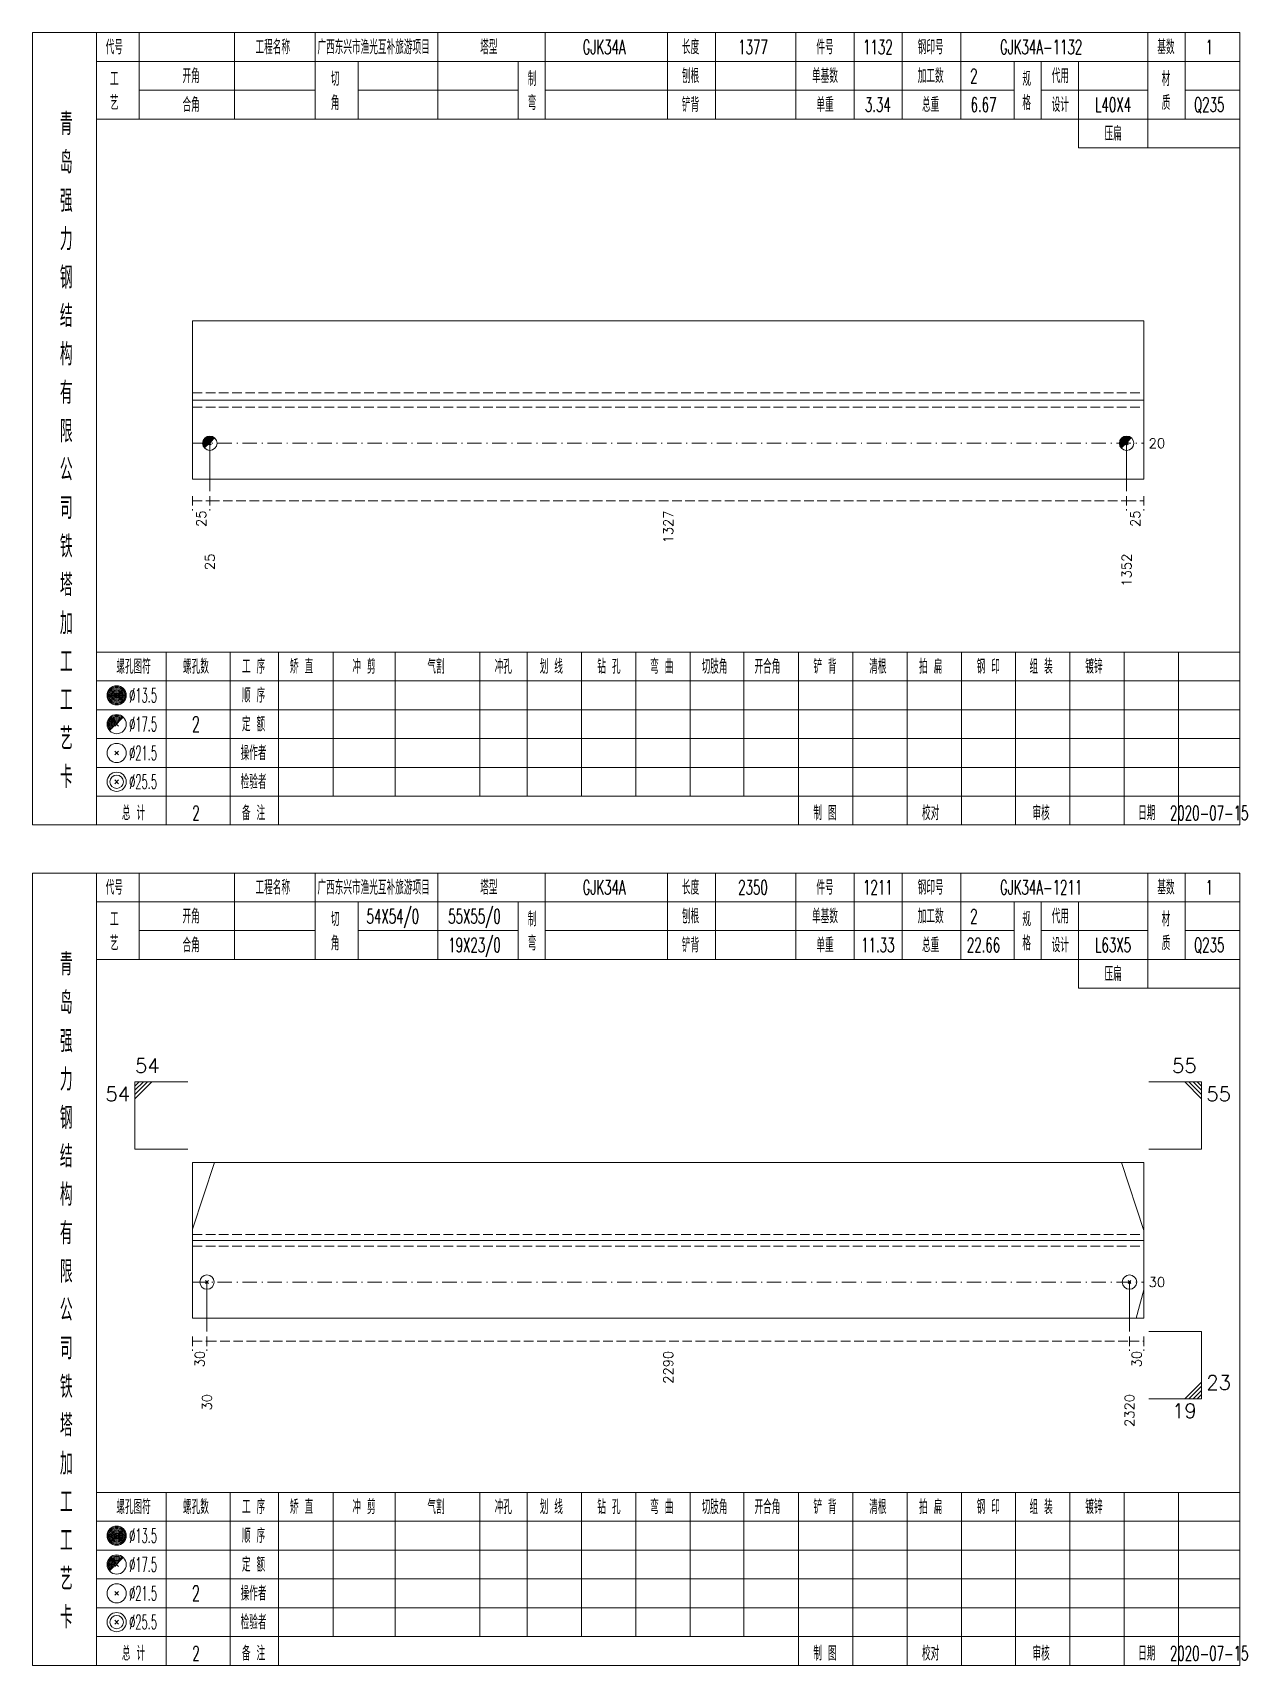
# Model space of a CAD drawing. Extents: x 0 to 2606, y -377 to 6479.
# Drawn here: x 784.2 to 1037.1, y 1225 to 1565 of the extents above; entities that cross this region are included whole.
import ezdxf
from ezdxf.enums import TextEntityAlignment as Align

# ---------------------------------------------------------------- set-up
doc = ezdxf.new("R2010")
doc.units = 0
doc.header["$MEASUREMENT"] = 0
doc.linetypes.add('一点画线', pattern=[5.2, 3, -1, 0.2, -1])
doc.linetypes.add('虚线', pattern=[2.75, 2, -0.75])
doc.layers.get('0').update_dxf_attribs({"linetype": 'CONTINUOUS', "lineweight": 25})
doc.layers.add('1', color=7, linetype='CONTINUOUS', lineweight=25)
doc.layers.add('4', color=7, linetype='CONTINUOUS', lineweight=25)
doc.styles.get("Standard").update_dxf_attribs({"font": 'simplex.shx', "width": 0.7, "height": 3, "bigfont": 'gbhzfs.shx'})

msp = doc.modelspace()

# ---------------------------------------------------------------- linework, layer by layer
at = {"color": 7, "linetype": 'Continuous', "lineweight": 18}
for p, q in [((817.5, 1505), (817.5, 1472)), ((817.5, 1505), (1015.6, 1505)), ((1015.6, 1505), (1015.6, 1472)), ((817.5, 1488.5), (1015.6, 1488.5)), ((817.5, 1329.69), (817.5, 1297.31)), ((817.5, 1329.69), (1015.6, 1329.69)), ((1015.6, 1329.69), (1015.6, 1297.31)), ((817.5, 1313.5), (1015.6, 1313.5))]:
    msp.add_line(p, q, dxfattribs=at)
at = {"color": 1, "linetype": '虚线', "lineweight": 18}
for p, q in [((817.5, 1490), (1015.6, 1490)), ((817.5, 1487), (1015.6, 1487)), ((817.5, 1314.69), (1015.6, 1314.69)), ((817.5, 1312.31), (1015.6, 1312.31))]:
    msp.add_line(p, q, dxfattribs=at)
at = {"color": 3, "linetype": '一点画线', "lineweight": 13}
for p, q in [((817.5, 1479.5), (1015.6, 1479.5)), ((817.5, 1304.81), (1015.6, 1304.81))]:
    msp.add_line(p, q, dxfattribs=at)
at = {"color": 7, "linetype": 'Continuous', "lineweight": 13}
for p, q in [((821.1, 1479.5), (821.1, 1469.5)), ((1012, 1479.5), (1012, 1469.5)), ((805.5, 1346.5), (816.5, 1346.5)), ((805.5, 1332.5), (805.5, 1346.5)), ((806.38, 1346.5), (805.5, 1345.62)), ((807.25, 1346.5), (805.5, 1344.75)), ((808.12, 1346.5), (805.5, 1343.88)), ((809, 1346.5), (805.5, 1343)), ((1027.6, 1346.5), (1016.6, 1346.5)), ((1024.1, 1346.5), (1027.6, 1343)), ((1024.97, 1346.5), (1027.6, 1343.88)), ((1025.85, 1346.5), (1027.6, 1344.75)), ((1026.72, 1346.5), (1027.6, 1345.62)), ((1027.6, 1332.5), (1027.6, 1346.5)), ((805.5, 1332.5), (816.5, 1332.5)), ((817.5, 1315.81), (822.05, 1329.69)), ((1015.6, 1315.56), (1010.96, 1329.69)), ((1027.6, 1332.5), (1016.6, 1332.5)), ((820.5, 1304.81), (820.5, 1294.5)), ((1012.6, 1304.81), (1012.6, 1294.5)), ((1015.6, 1303.22), (1014, 1297.31)), ((1027.6, 1294.5), (1016.6, 1294.5)), ((1027.6, 1294.5), (1027.6, 1280.5)), ((1024.1, 1280.5), (1027.6, 1284)), ((1024.97, 1280.5), (1027.6, 1283.12)), ((1025.85, 1280.5), (1027.6, 1282.25)), ((1027.6, 1280.5), (1016.6, 1280.5)), ((1026.72, 1280.5), (1027.6, 1281.38))]:
    msp.add_line(p, q, dxfattribs=at)
at = {"color": 8, "linetype": '虚线', "lineweight": 9}
for p, q in [((817.5, 1468.5), (817.5, 1465.5)), ((817.5, 1467.5), (821.1, 1467.5)), ((821.1, 1468.5), (821.1, 1465.5)), ((821.1, 1468.5), (821.1, 1465.5)), ((821.1, 1467.5), (1012, 1467.5)), ((1012, 1468.5), (1012, 1465.5)), ((1012, 1468.5), (1012, 1465.5)), ((1012, 1467.5), (1015.6, 1467.5)), ((1015.6, 1468.5), (1015.6, 1465.5)), ((817.5, 1293.5), (817.5, 1290.5)), ((817.5, 1292.5), (820.5, 1292.5)), ((820.5, 1293.5), (820.5, 1290.5)), ((820.5, 1293.5), (820.5, 1290.5)), ((820.5, 1292.5), (1012.6, 1292.5)), ((1012.6, 1293.5), (1012.6, 1290.5)), ((1012.6, 1293.5), (1012.6, 1290.5)), ((1012.6, 1292.5), (1015.6, 1292.5)), ((1015.6, 1293.5), (1015.6, 1290.5))]:
    msp.add_line(p, q, dxfattribs=at)
at = {"layer": '1', "color": 7, "linetype": 'Continuous', "lineweight": 0}
for p, q in [((820.8, 1479.2), (821.4, 1479.8)), ((820.8, 1479.8), (821.4, 1479.2)), ((1011.7, 1479.2), (1012.3, 1479.8)), ((1011.7, 1479.8), (1012.3, 1479.2))]:
    msp.add_line(p, q, dxfattribs=at)
at = {"layer": '1', "color": 7, "linetype": 'Continuous', "lineweight": 18}
for p, q in [((817.5, 1472), (1015.6, 1472)), ((817.5, 1297.31), (1015.6, 1297.31))]:
    msp.add_line(p, q, dxfattribs=at)
at = {"layer": '1', "color": 7, "linetype": 'Continuous', "lineweight": 13}
for p, q in [((820.2, 1304.51), (820.8, 1305.11)), ((820.8, 1304.51), (820.2, 1305.11)), ((1012.3, 1304.51), (1012.9, 1305.11)), ((1012.9, 1304.51), (1012.3, 1305.11))]:
    msp.add_line(p, q, dxfattribs=at)
for centre in [(821.1, 1479.5), (1012, 1479.5), (820.5, 1304.81), (1012.6, 1304.81)]:
    msp.add_circle(centre, 1.5, dxfattribs=at)
for centre, radius in [((821.1, 1479.5), 1.35), ((821.1, 1479.5), 1.2), ((821.1, 1479.5), 1.05), ((821.1, 1479.5), 0.9), ((821.1, 1479.5), 0.75), ((821.1, 1479.5), 0.6), ((821.1, 1479.5), 0.45), ((821.1, 1479.5), 0.3), ((821.1, 1479.5), 0.15), ((1012, 1479.5), 1.35), ((1012, 1479.5), 1.2), ((1012, 1479.5), 1.05), ((1012, 1479.5), 0.9), ((1012, 1479.5), 0.75), ((1012, 1479.5), 0.6), ((1012, 1479.5), 0.45), ((1012, 1479.5), 0.3), ((1012, 1479.5), 0.15)]:
    msp.add_arc(centre, radius, 45, 225, dxfattribs=at)
at = {"layer": '4', "color": 1, "linetype": 'Continuous', "lineweight": 18}
for p, q in [((797.5, 1400), (797.5, 1565)), ((806.4, 1547), (806.4, 1565)), ((826.2, 1547), (826.2, 1565)), ((843, 1547), (843, 1565)), ((868.6, 1547), (868.6, 1565)), ((890.9, 1547), (890.9, 1565)), ((916.4, 1547), (916.4, 1565)), ((926.4, 1547), (926.4, 1565)), ((943.1, 1547), (943.1, 1565)), ((955.3, 1547), (955.3, 1565)), ((965.3, 1547), (965.3, 1565)), ((977.5, 1547), (977.5, 1565)), ((1016.4, 1541), (1016.4, 1565)), ((1024.2, 1547), (1024.2, 1565)), ((797.5, 1559), (1035.6, 1559)), ((852, 1547), (852, 1559)), ((885.3, 1547), (885.3, 1559)), ((988.6, 1547), (988.6, 1559)), ((994.2, 1547), (994.2, 1559)), ((1002, 1541), (1002, 1559)), ((806.4, 1553), (843, 1553)), ((852, 1553), (885.3, 1553)), ((890.9, 1553), (988.6, 1553)), ((994.2, 1553), (1016.4, 1553)), ((1024.2, 1553), (1035.6, 1553)), ((797.5, 1547), (1035.6, 1547)), ((1002, 1541), (1035.6, 1541)), ((797.5, 1436), (1035.6, 1436)), ((812, 1400), (812, 1436)), ((825.3, 1400), (825.3, 1436)), ((835.4, 1400), (835.4, 1436)), ((846.8, 1406), (846.8, 1436)), ((859.7, 1406), (859.7, 1436)), ((877.3, 1406), (877.3, 1436)), ((887.2, 1406), (887.2, 1436)), ((898.5, 1406), (898.5, 1436)), ((909.8, 1406), (909.8, 1436)), ((921.1, 1406), (921.1, 1436)), ((932.3, 1406), (932.3, 1436)), ((943.7, 1406), (943.7, 1436)), ((955, 1406), (955, 1436)), ((966.3, 1406), (966.3, 1436)), ((977.6, 1406), (977.6, 1436)), ((988.9, 1406), (988.9, 1436)), ((1000.2, 1406), (1000.2, 1436)), ((1011.5, 1406), (1011.5, 1436)), ((1022.8, 1406), (1022.8, 1436)), ((797.5, 1430), (1035.6, 1430)), ((797.5, 1424), (1035.6, 1424)), ((797.5, 1418), (1035.6, 1418)), ((797.5, 1412), (1035.6, 1412)), ((797.5, 1406), (1035.6, 1406)), ((943.7, 1400), (943.7, 1406)), ((955, 1400), (955, 1406)), ((966.3, 1400), (966.3, 1406)), ((977.6, 1400), (977.6, 1406)), ((988.9, 1400), (988.9, 1406)), ((1000.2, 1400), (1000.2, 1406)), ((1011.5, 1400), (1011.5, 1406)), ((1022.8, 1400), (1022.8, 1406)), ((797.5, 1225), (797.5, 1390)), ((806.4, 1372), (806.4, 1390)), ((826.2, 1372), (826.2, 1390)), ((843, 1372), (843, 1390)), ((868.6, 1372), (868.6, 1390)), ((890.9, 1372), (890.9, 1390)), ((916.4, 1372), (916.4, 1390)), ((926.4, 1372), (926.4, 1390)), ((943.1, 1372), (943.1, 1390)), ((955.3, 1372), (955.3, 1390)), ((965.3, 1372), (965.3, 1390)), ((977.5, 1372), (977.5, 1390)), ((1016.4, 1366), (1016.4, 1390)), ((1024.2, 1372), (1024.2, 1390)), ((797.5, 1384), (1035.6, 1384)), ((852, 1372), (852, 1384)), ((885.3, 1372), (885.3, 1384)), ((988.6, 1372), (988.6, 1384)), ((994.2, 1372), (994.2, 1384)), ((1002, 1366), (1002, 1384)), ((806.4, 1378), (843, 1378)), ((852, 1378), (885.3, 1378)), ((890.9, 1378), (988.6, 1378)), ((994.2, 1378), (1016.4, 1378)), ((1024.2, 1378), (1035.6, 1378)), ((797.5, 1372), (1035.6, 1372)), ((1002, 1366), (1035.6, 1366)), ((797.5, 1261), (1035.6, 1261)), ((812, 1225), (812, 1261)), ((825.3, 1225), (825.3, 1261)), ((835.4, 1225), (835.4, 1261)), ((846.8, 1231), (846.8, 1261)), ((859.7, 1231), (859.7, 1261)), ((877.3, 1231), (877.3, 1261)), ((887.2, 1231), (887.2, 1261)), ((898.5, 1231), (898.5, 1261)), ((909.8, 1231), (909.8, 1261)), ((921.1, 1231), (921.1, 1261)), ((932.3, 1231), (932.3, 1261)), ((943.7, 1231), (943.7, 1261)), ((955, 1231), (955, 1261)), ((966.3, 1231), (966.3, 1261)), ((977.6, 1231), (977.6, 1261)), ((988.9, 1231), (988.9, 1261)), ((1000.2, 1231), (1000.2, 1261)), ((1011.5, 1231), (1011.5, 1261)), ((1022.8, 1231), (1022.8, 1261)), ((797.5, 1255), (1035.6, 1255)), ((797.5, 1249), (1035.6, 1249)), ((797.5, 1243), (1035.6, 1243)), ((797.5, 1237), (1035.6, 1237)), ((797.5, 1231), (1035.6, 1231)), ((943.7, 1225), (943.7, 1231)), ((955, 1225), (955, 1231)), ((966.3, 1225), (966.3, 1231)), ((977.6, 1225), (977.6, 1231)), ((988.9, 1225), (988.9, 1231)), ((1000.2, 1225), (1000.2, 1231)), ((1011.5, 1225), (1011.5, 1231)), ((1022.8, 1225), (1022.8, 1231))]:
    msp.add_line(p, q, dxfattribs=at)
at = {"layer": '4', "color": 7, "linetype": 'Continuous', "lineweight": 13}
for p, q in [((801.5, 1426.8), (801.9, 1427.2)), ((801.9, 1426.8), (801.5, 1427.2)), ((801.3, 1414.6), (802.1, 1415.4)), ((802.1, 1414.6), (801.3, 1415.4)), ((801.3, 1408.6), (802.1, 1409.4)), ((802.1, 1408.6), (801.3, 1409.4)), ((801.5, 1251.8), (801.9, 1252.2)), ((801.9, 1251.8), (801.5, 1252.2)), ((801.3, 1239.6), (802.1, 1240.4)), ((802.1, 1239.6), (801.3, 1240.4)), ((801.3, 1233.6), (802.1, 1234.4)), ((802.1, 1233.6), (801.3, 1234.4))]:
    msp.add_line(p, q, dxfattribs=at)
at = {"layer": '4', "color": 7, "linetype": 'Continuous', "lineweight": 0}
for p, q in [((801.3, 1420.6), (802.1, 1421.4)), ((801.3, 1421.4), (802.1, 1420.6)), ((801.3, 1245.6), (802.1, 1246.4)), ((801.3, 1246.4), (802.1, 1245.6))]:
    msp.add_line(p, q, dxfattribs=at)
at = {"layer": '4', "color": 1, "linetype": 'Continuous', "lineweight": 18}
for points in [[(784.2, 1565), (784.2, 1400), (1035.6, 1400), (1035.6, 1565)], [(784.2, 1390), (784.2, 1225), (1035.6, 1225), (1035.6, 1390)]]:
    msp.add_lwpolyline(points, close=True, dxfattribs=at)
at = {"layer": '4', "color": 7, "linetype": 'Continuous', "lineweight": 13}
for centre, radius in [((801.7, 1427), 2), ((801.7, 1427), 1.8), ((801.7, 1427), 1.6), ((801.7, 1427), 1.4), ((801.7, 1427), 1.2), ((801.7, 1427), 1), ((801.7, 1427), 0.8), ((801.7, 1427), 0.6), ((801.7, 1427), 0.4), ((801.7, 1427), 0.2), ((801.7, 1421), 2), ((801.7, 1415), 2), ((801.7, 1409), 2), ((801.7, 1409), 1.4), ((801.7, 1252), 2), ((801.7, 1252), 1.8), ((801.7, 1252), 1.6), ((801.7, 1252), 1.4), ((801.7, 1252), 1.2), ((801.7, 1252), 1), ((801.7, 1252), 0.8), ((801.7, 1252), 0.6), ((801.7, 1252), 0.4), ((801.7, 1252), 0.2), ((801.7, 1246), 2), ((801.7, 1240), 2), ((801.7, 1234), 2), ((801.7, 1234), 1.4)]:
    msp.add_circle(centre, radius, dxfattribs=at)
for centre, radius in [((801.7, 1421), 1.8), ((801.7, 1421), 1.6), ((801.7, 1421), 1.4), ((801.7, 1421), 1.2), ((801.7, 1421), 1), ((801.7, 1421), 0.8), ((801.7, 1421), 0.6), ((801.7, 1421), 0.4), ((801.7, 1421), 0.2), ((801.7, 1246), 1.8), ((801.7, 1246), 1.6), ((801.7, 1246), 1.4), ((801.7, 1246), 1.2), ((801.7, 1246), 1), ((801.7, 1246), 0.8), ((801.7, 1246), 0.6), ((801.7, 1246), 0.4), ((801.7, 1246), 0.2)]:
    msp.add_arc(centre, radius, 45, 225, dxfattribs=at)

# ---------------------------------------------------------------- texts
at = {"color": 7, "linetype": 'Continuous', "lineweight": 13}
for s, p in [('20', (1016.6, 1479.5)), ('30', (1016.6, 1304.81))]:
    msp.add_text(s, height=2, dxfattribs=at).set_placement(p, align=Align.MIDDLE_LEFT)
at = {"color": 8, "linetype": 'Continuous', "lineweight": 9}
for s, p in [('25', (819.3, 1465.5)), ('1327', (916.55, 1465.5)), ('25', (1013.8, 1465.5)), ('30', (819, 1290.5)), ('2290', (916.55, 1290.5)), ('30', (1014.1, 1290.5))]:
    msp.add_text(s, height=2, rotation=90, dxfattribs=at).set_placement(p, align=Align.MIDDLE_RIGHT)
at = {"color": 7, "linetype": 'Continuous', "lineweight": 13}
for s, p in [('54', (805.5, 1347.5)), ('23', (1028.6, 1281.5))]:
    msp.add_text(s, height=3, dxfattribs=at).set_placement(p, align=Align.BOTTOM_LEFT)
msp.add_text('55', height=3, dxfattribs=at).set_placement((1026.6, 1347.5), align=Align.BOTTOM_RIGHT)
for s, p in [('54', (804.5, 1345.5)), ('19', (1026.6, 1279.5))]:
    msp.add_text(s, height=3, dxfattribs=at).set_placement(p, align=Align.TOP_RIGHT)
msp.add_text('55', height=3, dxfattribs=at).set_placement((1028.6, 1345.5), align=Align.TOP_LEFT)
at = {"layer": '1', "color": 7, "linetype": 'Continuous', "lineweight": 13}
for s, p in [('25', (821.1, 1456.5)), ('1352', (1012, 1456.5)), ('30', (820.5, 1281.5)), ('2320', (1012.6, 1281.5))]:
    msp.add_text(s, height=2, rotation=90, dxfattribs=at).set_placement(p, align=Align.MIDDLE_RIGHT)
at = {"layer": '4', "color": 1, "linetype": 'Continuous', "lineweight": 13}
for s, height, width, p in [('代号', 3, 0.6, (801.2, 1562)), ('工程名称', 3, 0.6, (834.2, 1562)), ('广西东兴市渔光互补旅游项目', 3, 0.6, (855.2, 1562)), ('塔型', 3, 0.6, (879.2, 1562)), ('GJK34A', 3, 0.6, (903.2, 1562)), ('长度', 3, 0.6, (921.2, 1562)), ('1377', 3, 0.6, (934.2, 1562)), ('件号', 3, 0.6, (949.2, 1562)), ('1132', 3, 0.6, (960.2, 1562)), ('钢印号', 3, 0.6, (971.2, 1562)), ('GJK34A-1132', 3, 0.6, (994.2, 1562)), ('基数', 3, 0.6, (1020.2, 1562)), ('1', 3, 0.6, (1029.2, 1562)), ('开角', 3, 0.6, (817.2, 1556)), ('刨根', 3, 0.6, (921.2, 1556)), ('单基数', 3, 0.6, (949.2, 1556)), ('加工数', 3, 0.6, (971.2, 1556)), ('2', 3, 0.6, (980.2, 1556)), ('代用', 3, 0.6, (998.2, 1556)), ('材', 3, 0.6, (1020.2, 1555.4)), ('工', 3, 0.6, (801.2, 1555.4)), ('切', 3, 0.6, (847.2, 1555.4)), ('制', 3, 0.6, (888.2, 1555.4)), ('规', 3, 0.6, (991.2, 1555.4)), ('艺', 3, 0.6, (801.2, 1550.4)), ('合角', 3, 0.6, (817.2, 1550)), ('角', 3, 0.6, (847.2, 1550.4)), ('弯', 3, 0.6, (888.2, 1550.4)), ('铲背', 3, 0.6, (921.2, 1550)), ('单重', 3, 0.6, (949.2, 1550)), ('3.34', 3, 0.6, (960.2, 1550)), ('总重', 3, 0.6, (971.2, 1550)), ('6.67', 3, 0.6, (982.2, 1550)), ('格', 3, 0.6, (991.2, 1550.4)), ('设计', 3, 0.6, (998.2, 1550)), ('L40X4', 3, 0.6, (1009.2, 1550)), ('质', 3, 0.6, (1020.2, 1550.4)), ('Q235', 3, 0.6, (1029.2, 1550)), ('青', 4.6, 0.8, (791.2, 1546)), ('压扁', 3, 0.6, (1009.2, 1544)), ('岛', 4.6, 0.8, (791.2, 1538)), ('强', 4.6, 0.8, (791.2, 1530)), ('力', 4.6, 0.8, (791.2, 1522)), ('钢', 4.6, 0.8, (791.2, 1514)), ('结', 4.6, 0.8, (791.2, 1506)), ('构', 4.6, 0.8, (791.2, 1498)), ('有', 4.6, 0.8, (791.2, 1490)), ('限', 4.6, 0.8, (791.2, 1482)), ('公', 4.6, 0.8, (791.2, 1474)), ('司', 4.6, 0.8, (791.2, 1466)), ('铁', 4.6, 0.8, (791.2, 1458)), ('塔', 4.6, 0.8, (791.2, 1450)), ('加', 4.6, 0.8, (791.2, 1442)), ('工', 4.6, 0.8, (791.2, 1434)), ('螺孔图符', 3, 0.6, (805.2, 1433)), ('螺孔数', 3, 0.6, (818.2, 1433)), ('工 序', 3, 0.6, (830.2, 1433)), ('矫 直', 3, 0.6, (840.2, 1433)), ('冲 剪', 3, 0.6, (853.2, 1433)), ('气割', 3, 0.6, (868.2, 1433)), ('冲孔', 3, 0.6, (882.2, 1433)), ('划 线', 3, 0.6, (892.2, 1433)), ('钻 孔', 3, 0.6, (904.2, 1433)), ('弯 曲', 3, 0.6, (915.2, 1433)), ('切肢角', 3, 0.6, (926.2, 1433)), ('开合角', 3, 0.6, (937.2, 1433)), ('铲 背', 3, 0.6, (949.2, 1433)), ('清根', 3, 0.6, (960.2, 1433)), ('拍 扁', 3, 0.6, (971.2, 1433)), ('钢 印', 3, 0.6, (983.2, 1433)), ('组 装', 3, 0.6, (994.2, 1433)), ('镀锌', 3, 0.6, (1005.2, 1433)), ('工', 4.6, 0.8, (791.2, 1426)), ('%%C13.5', 3, 0.5, (807.2, 1427)), ('顺 序', 3, 0.6, (830.2, 1427)), ('%%C17.5', 3, 0.5, (807.2, 1421)), ('2', 3.2, 0.6, (818.2, 1421)), ('定 额', 3, 0.6, (830.2, 1421)), ('艺', 4.6, 0.8, (791.2, 1418)), ('%%C21.5', 3, 0.5, (807.2, 1415)), ('操作者', 3, 0.6, (830.2, 1415)), ('卡', 4.6, 0.8, (791.2, 1410)), ('%%C25.5', 3, 0.5, (807.2, 1409)), ('检验者', 3, 0.6, (830.2, 1409)), ('总 计', 3, 0.6, (805.2, 1402.5)), ('备 注', 3, 0.6, (830.2, 1402.5)), ('制 图', 3, 0.6, (949.2, 1402.5)), ('校对', 3, 0.6, (971.2, 1402.5)), ('审核', 3, 0.6, (994.2, 1402.5)), ('日期', 3, 0.6, (1016.2, 1402.5)), ('2', 3, 0.6, (818.2, 1402.5)), ('2020-07-15', 3, 0.6, (1029.2, 1402.5)), ('代号', 3, 0.6, (801.2, 1387)), ('工程名称', 3, 0.6, (834.2, 1387)), ('广西东兴市渔光互补旅游项目', 3, 0.6, (855.2, 1387)), ('塔型', 3, 0.6, (879.2, 1387)), ('GJK34A', 3, 0.6, (903.2, 1387)), ('长度', 3, 0.6, (921.2, 1387)), ('2350', 3, 0.6, (934.2, 1387)), ('件号', 3, 0.6, (949.2, 1387)), ('1211', 3, 0.6, (960.2, 1387)), ('钢印号', 3, 0.6, (971.2, 1387)), ('GJK34A-1211', 3, 0.6, (994.2, 1387)), ('基数', 3, 0.6, (1020.2, 1387)), ('1', 3, 0.6, (1029.2, 1387)), ('工', 3, 0.6, (801.2, 1380.4)), ('开角', 3, 0.6, (817.2, 1381)), ('切', 3, 0.6, (847.2, 1380.4)), ('54X54/0', 3, 0.6, (859.2, 1381)), ('55X55/0', 3, 0.6, (876.2, 1381)), ('制', 3, 0.6, (888.2, 1380.4)), ('刨根', 3, 0.6, (921.2, 1381)), ('单基数', 3, 0.6, (949.2, 1381)), ('加工数', 3, 0.6, (971.2, 1381)), ('2', 3, 0.6, (980.2, 1381)), ('规', 3, 0.6, (991.2, 1380.4)), ('代用', 3, 0.6, (998.2, 1381)), ('材', 3, 0.6, (1020.2, 1380.4)), ('艺', 3, 0.6, (801.2, 1375.4)), ('角', 3, 0.6, (847.2, 1375.4)), ('19X23/0', 3, 0.6, (876.2, 1375)), ('弯', 3, 0.6, (888.2, 1375.4)), ('格', 3, 0.6, (991.2, 1375.4)), ('质', 3, 0.6, (1020.2, 1375.4)), ('青', 4.6, 0.8, (791.2, 1371)), ('合角', 3, 0.6, (817.2, 1375)), ('铲背', 3, 0.6, (921.2, 1375)), ('单重', 3, 0.6, (949.2, 1375)), ('11.33', 3, 0.6, (960.2, 1375)), ('总重', 3, 0.6, (971.2, 1375)), ('22.66', 3, 0.6, (982.2, 1375)), ('设计', 3, 0.6, (998.2, 1375)), ('L63X5', 3, 0.6, (1009.2, 1375)), ('Q235', 3, 0.6, (1029.2, 1375)), ('压扁', 3, 0.6, (1009.2, 1369)), ('岛', 4.6, 0.8, (791.2, 1363)), ('强', 4.6, 0.8, (791.2, 1355)), ('力', 4.6, 0.8, (791.2, 1347)), ('钢', 4.6, 0.8, (791.2, 1339)), ('结', 4.6, 0.8, (791.2, 1331)), ('构', 4.6, 0.8, (791.2, 1323)), ('有', 4.6, 0.8, (791.2, 1315)), ('限', 4.6, 0.8, (791.2, 1307)), ('公', 4.6, 0.8, (791.2, 1299)), ('司', 4.6, 0.8, (791.2, 1291)), ('铁', 4.6, 0.8, (791.2, 1283)), ('塔', 4.6, 0.8, (791.2, 1275)), ('加', 4.6, 0.8, (791.2, 1267)), ('工', 4.6, 0.8, (791.2, 1259)), ('螺孔图符', 3, 0.6, (805.2, 1258)), ('螺孔数', 3, 0.6, (818.2, 1258)), ('工 序', 3, 0.6, (830.2, 1258)), ('矫 直', 3, 0.6, (840.2, 1258)), ('冲 剪', 3, 0.6, (853.2, 1258)), ('气割', 3, 0.6, (868.2, 1258)), ('冲孔', 3, 0.6, (882.2, 1258)), ('划 线', 3, 0.6, (892.2, 1258)), ('钻 孔', 3, 0.6, (904.2, 1258)), ('弯 曲', 3, 0.6, (915.2, 1258)), ('切肢角', 3, 0.6, (926.2, 1258)), ('开合角', 3, 0.6, (937.2, 1258)), ('铲 背', 3, 0.6, (949.2, 1258)), ('清根', 3, 0.6, (960.2, 1258)), ('拍 扁', 3, 0.6, (971.2, 1258)), ('钢 印', 3, 0.6, (983.2, 1258)), ('组 装', 3, 0.6, (994.2, 1258)), ('镀锌', 3, 0.6, (1005.2, 1258)), ('工', 4.6, 0.8, (791.2, 1251)), ('%%C13.5', 3, 0.5, (807.2, 1252)), ('顺 序', 3, 0.6, (830.2, 1252)), ('定 额', 3, 0.6, (830.2, 1246)), ('艺', 4.6, 0.8, (791.2, 1243)), ('%%C17.5', 3, 0.5, (807.2, 1246)), ('%%C21.5', 3, 0.5, (807.2, 1240)), ('2', 3.2, 0.6, (818.2, 1240)), ('操作者', 3, 0.6, (830.2, 1240)), ('卡', 4.6, 0.8, (791.2, 1235)), ('%%C25.5', 3, 0.5, (807.2, 1234)), ('检验者', 3, 0.6, (830.2, 1234)), ('总 计', 3, 0.6, (805.2, 1227.5)), ('2', 3, 0.6, (818.2, 1227.5)), ('备 注', 3, 0.6, (830.2, 1227.5)), ('制 图', 3, 0.6, (949.2, 1227.5)), ('校对', 3, 0.6, (971.2, 1227.5)), ('审核', 3, 0.6, (994.2, 1227.5)), ('日期', 3, 0.6, (1016.2, 1227.5)), ('2020-07-15', 3, 0.6, (1029.2, 1227.5))]:
    msp.add_text(s, height=height, dxfattribs=dict(at, width=width)).set_placement(p, align=Align.MIDDLE_CENTER)

doc.saveas('drawing.dxf')
